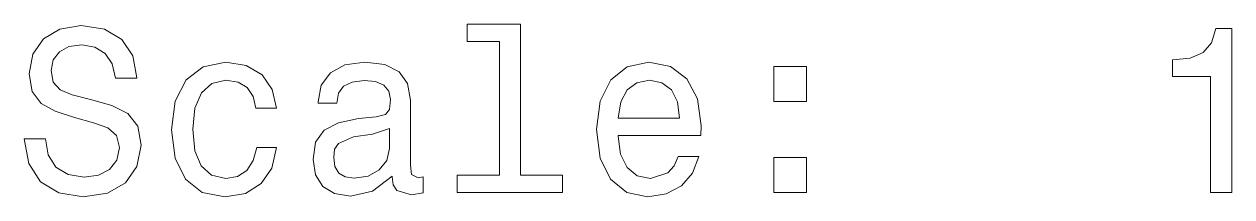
# Model space of a CAD drawing. Extents: x 0 to 297, y 0 to 210.
# Drawn here: x 125.21 to 151.13, y 102.17 to 105.89 of the extents above; entities that cross this region are included whole.
import ezdxf

# ---------------------------------------------------------------- set-up
doc = ezdxf.new("R2010")
doc.units = 0

msp = doc.modelspace()

# ---------------------------------------------------------------- linework, layer by layer
at = {"color": 7, "lineweight": 13}
for points in [[(125.673164, 103.423592), (125.214226, 103.423592), (125.315094, 102.889008), (125.567253, 102.495636), (125.955582, 102.258606), (126.48008, 102.172874), (126.999535, 102.253563), (127.387863, 102.475464), (127.634979, 102.823448), (127.725754, 103.282379), (127.650108, 103.695923), (127.438293, 103.963219), (127.095352, 104.139732), (126.636421, 104.270851), (126.24305, 104.366676), (125.98584, 104.477623), (125.839592, 104.639008), (125.794197, 104.891174), (125.839592, 105.118118), (125.970711, 105.289589), (126.17244, 105.405579), (126.449821, 105.445923), (126.732239, 105.395493), (126.95414, 105.259323), (127.100395, 105.032379), (127.170998, 104.724747), (127.629936, 104.724747), (127.629936, 104.734833), (127.54924, 105.208893), (127.31221, 105.56192), (126.939011, 105.783821), (126.434692, 105.859467), (125.980797, 105.783821), (125.627769, 105.572006), (125.400826, 105.244194), (125.320137, 104.820564), (125.385696, 104.442322), (125.577339, 104.18512), (125.879936, 104.013649), (126.29348, 103.882523), (126.701981, 103.766533), (127.009621, 103.655579), (127.19622, 103.494194), (127.26178, 103.231949), (127.201263, 102.964661), (127.044922, 102.762932), (126.807892, 102.636848), (126.500252, 102.596504), (126.15731, 102.651978), (125.895065, 102.813362), (125.728638, 103.075607)], [(135.416672, 105.516533), (135.416672, 102.641891), (134.50386, 102.641891), (134.50386, 102.268692), (136.768265, 102.268692), (136.768265, 102.641891), (135.860489, 102.641891), (135.860489, 105.889732), (134.720718, 105.889732), (134.720718, 105.516533)], [(150.667404, 102.268692), (151.126328, 102.268692), (151.126328, 105.793907), (150.783386, 105.793907), (150.692612, 105.486275), (150.511063, 105.279495), (150.233673, 105.158463), (149.850403, 105.118118), (149.850403, 104.760048), (150.667404, 104.760048)], [(130.186844, 104.079208), (130.62561, 104.079208), (130.534836, 104.482666), (130.317978, 104.800392), (129.980072, 104.997078), (129.541321, 105.072723), (129.057175, 104.971863), (128.689011, 104.689438), (128.457031, 104.230507), (128.376328, 103.615234), (128.451981, 103.005005), (128.678925, 102.551109), (129.036987, 102.268692), (129.526184, 102.172874), (129.9599, 102.24852), (130.297806, 102.460335), (130.529785, 102.79319), (130.630661, 103.236992), (130.207031, 103.236992), (130.131378, 102.954575), (129.990158, 102.742752), (129.788437, 102.611633), (129.541321, 102.571289), (129.233688, 102.636848), (129.01178, 102.838577), (128.87561, 103.166389), (128.830215, 103.630363), (128.87561, 104.084251), (129.016815, 104.412064), (129.243774, 104.613792), (129.541321, 104.684395), (129.803558, 104.639008), (130.000244, 104.523018), (130.131378, 104.331375)], [(133.106873, 102.621719), (133.106873, 102.60659), (133.132095, 102.43512), (133.207748, 102.314079), (133.525467, 102.218262), (133.772583, 102.258606), (133.772583, 102.601547), (133.666672, 102.586418), (133.525467, 102.651978), (133.500244, 102.853706), (133.500244, 104.255722), (133.439728, 104.613792), (133.263214, 104.865952), (132.955582, 105.01725), (132.521866, 105.072723), (132.098236, 105.012207), (131.785553, 104.840736), (131.588867, 104.573448), (131.5233, 104.220421), (131.5233, 104.190163), (131.921722, 104.190163), (131.957031, 104.401978), (132.067978, 104.553276), (132.249527, 104.644051), (132.506729, 104.679352), (132.75386, 104.654137), (132.930374, 104.578491), (133.03627, 104.447365), (133.071579, 104.265808), (133.051407, 104.053993), (132.970718, 103.94809), (132.768982, 103.897652), (132.390747, 103.857307), (131.957031, 103.766533), (131.649384, 103.605148), (131.467834, 103.352989), (131.412354, 102.97979), (131.462784, 102.646935), (131.619125, 102.399818), (131.871292, 102.243477), (132.219269, 102.188004), (132.688293, 102.293907)], [(137.958466, 103.494194), (139.733688, 103.494194), (139.738724, 103.700966), (139.658035, 104.280937), (139.436127, 104.714661), (139.083099, 104.976906), (138.61409, 105.072723), (138.155151, 104.971863), (137.802124, 104.689438), (137.57518, 104.230507), (137.494492, 103.62532), (137.570129, 103.005005), (137.797089, 102.551109), (138.145065, 102.268692), (138.598953, 102.172874), (138.992325, 102.238434), (139.315094, 102.409904), (139.552124, 102.682236), (139.688293, 103.045349), (139.249527, 103.045349), (139.158752, 102.84362), (139.027634, 102.692322), (138.654434, 102.571289), (138.366974, 102.626762), (138.150101, 102.803276), (138.008896, 103.090736), (137.958466, 103.479065)], [(141.302124, 104.225464), (141.998093, 104.225464), (141.998093, 104.976906), (141.302124, 104.976906)], [(137.958466, 103.867393), (138.013947, 104.215378), (138.150101, 104.47258), (138.356873, 104.628922), (138.629211, 104.684395), (138.8965, 104.628922), (139.103271, 104.47258), (139.229355, 104.215378), (139.27475, 103.867393)], [(133.056442, 103.21682), (132.995926, 102.954575), (132.834549, 102.752838), (132.592468, 102.621719), (132.294922, 102.576332), (132.103271, 102.601547), (131.967117, 102.682236), (131.881378, 102.823448), (131.856155, 103.020134), (131.876328, 103.196648), (131.957031, 103.322723), (132.279785, 103.463936), (132.688293, 103.524452), (133.056442, 103.645493)], [(141.302124, 102.268692), (141.998093, 102.268692), (141.998093, 103.020134), (141.302124, 103.020134)]]:
    msp.add_lwpolyline(points, close=True, dxfattribs=at)

doc.saveas('drawing.dxf')
